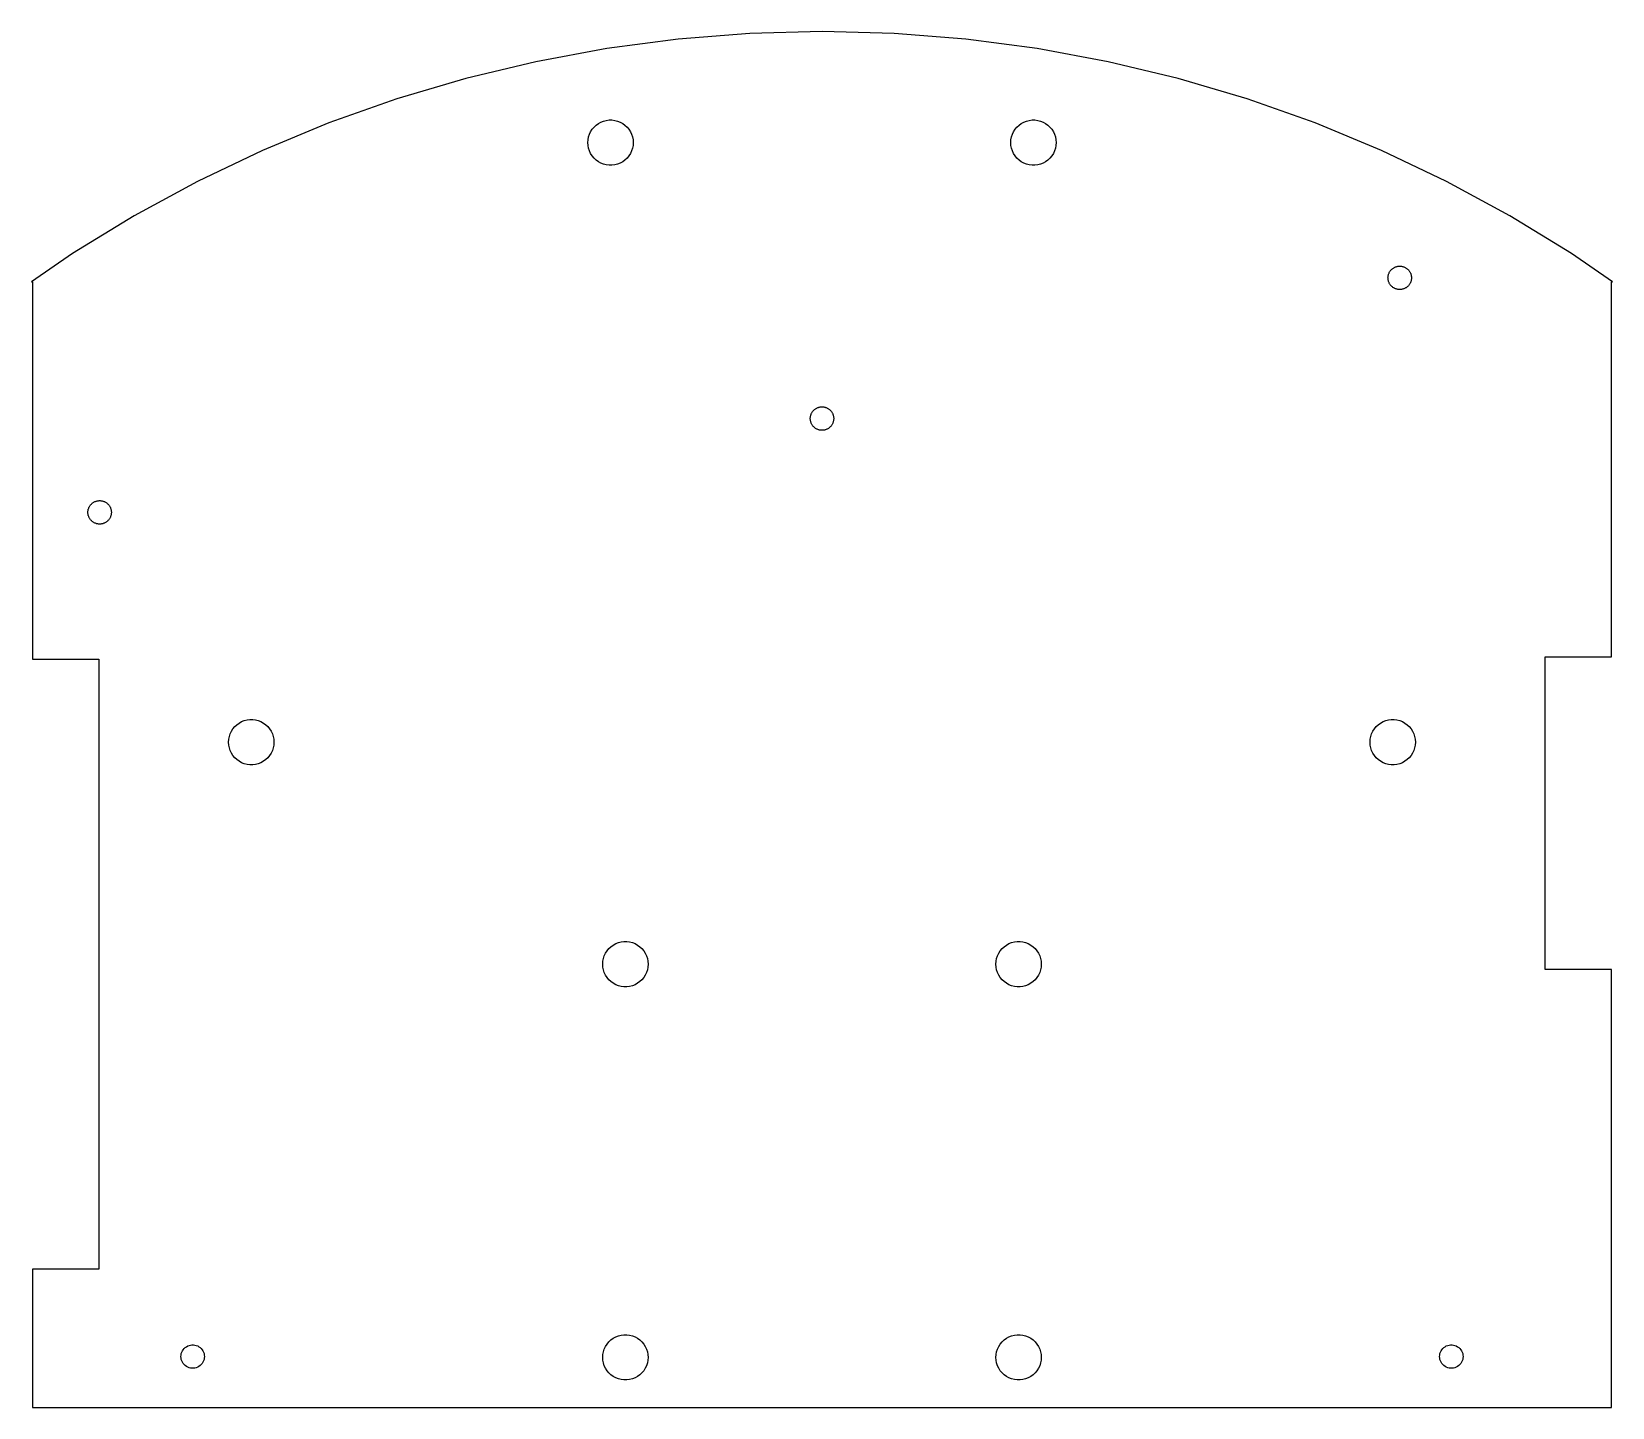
# Model space of a CAD drawing. Header units: metres. Extents: x -101 to 101, y 0 to 176.
import ezdxf

# ---------------------------------------------------------------- set-up
doc = ezdxf.new("R2010")
doc.units = ezdxf.units.M

msp = doc.modelspace()

# ---------------------------------------------------------------- linework, layer by layer
for p, q in [((0, 176), (-9.21112, 175.759)), ((9.21112, 175.759), (0, 176)), ((-18.397, 175.036), (-27.5325, 173.833)), ((-9.21112, 175.759), (-18.397, 175.036)), ((18.397, 175.036), (9.21112, 175.759)), ((27.5325, 173.833), (18.397, 175.036)), ((-36.5925, 172.154), (-45.5521, 170.003)), ((-27.5325, 173.833), (-36.5925, 172.154)), ((36.5925, 172.154), (27.5325, 173.833)), ((45.5521, 170.003), (36.5925, 172.154)), ((-45.5521, 170.003), (-54.387, 167.386)), ((54.387, 167.386), (45.5521, 170.003)), ((-54.387, 167.386), (-63.0728, 164.31)), ((63.0728, 164.31), (54.387, 167.386)), ((-63.0728, 164.31), (-71.5856, 160.784)), ((-29.164, 163.785), (-28.8985, 164.034)), ((-28.8985, 164.034), (-28.6039, 164.249)), ((-28.6039, 164.249), (-28.2848, 164.424)), ((-28.2848, 164.424), (-27.9461, 164.558)), ((-27.9461, 164.558), (-27.5934, 164.649)), ((-27.5934, 164.649), (-27.2321, 164.694)), ((-27.2321, 164.694), (-26.8679, 164.694)), ((-26.8679, 164.694), (-26.5066, 164.649)), ((-26.5066, 164.649), (-26.1538, 164.558)), ((-26.1538, 164.558), (-25.8152, 164.424)), ((-25.8152, 164.424), (-25.4961, 164.249)), ((-25.4961, 164.249), (-25.2015, 164.034)), ((-25.2015, 164.034), (-24.936, 163.785)), ((24.936, 163.785), (25.2015, 164.034)), ((25.2015, 164.034), (25.4961, 164.249)), ((25.4961, 164.249), (25.8152, 164.424)), ((25.8152, 164.424), (26.1538, 164.558)), ((26.1538, 164.558), (26.5066, 164.649)), ((26.5066, 164.649), (26.8679, 164.694)), ((26.8679, 164.694), (27.2321, 164.694)), ((27.2321, 164.694), (27.5934, 164.649)), ((27.5934, 164.649), (27.9461, 164.558)), ((27.9461, 164.558), (28.2848, 164.424)), ((28.2848, 164.424), (28.6039, 164.249)), ((28.6039, 164.249), (28.8985, 164.034)), ((28.8985, 164.034), (29.164, 163.785)), ((71.5856, 160.784), (63.0728, 164.31)), ((-29.95, 161.8), (-29.9271, 162.163)), ((-29.9271, 161.437), (-29.95, 161.8)), ((-29.9271, 162.163), (-29.8589, 162.521)), ((-29.8589, 162.521), (-29.7463, 162.868)), ((-29.7463, 162.868), (-29.5913, 163.197)), ((-29.5913, 163.197), (-29.3961, 163.505)), ((-29.3961, 163.505), (-29.164, 163.785)), ((-24.936, 163.785), (-24.7038, 163.505)), ((-24.7038, 163.505), (-24.5087, 163.197)), ((-24.5087, 163.197), (-24.3536, 162.868)), ((-24.3536, 162.868), (-24.2411, 162.521)), ((-24.2411, 162.521), (-24.1729, 162.163)), ((-24.1729, 162.163), (-24.15, 161.8)), ((-24.15, 161.8), (-24.1729, 161.437)), ((24.15, 161.8), (24.1729, 162.163)), ((24.1729, 161.437), (24.15, 161.8)), ((24.1729, 162.163), (24.2411, 162.521)), ((24.2411, 162.521), (24.3536, 162.868)), ((24.3536, 162.868), (24.5087, 163.197)), ((24.5087, 163.197), (24.7038, 163.505)), ((24.7038, 163.505), (24.936, 163.785)), ((29.164, 163.785), (29.3961, 163.505)), ((29.3961, 163.505), (29.5913, 163.197)), ((29.5913, 163.197), (29.7463, 162.868)), ((29.7463, 162.868), (29.8589, 162.521)), ((29.8589, 162.521), (29.9271, 162.163)), ((29.9271, 162.163), (29.95, 161.8)), ((29.95, 161.8), (29.9271, 161.437)), ((-71.5856, 160.784), (-79.9023, 156.817)), ((-29.8589, 161.079), (-29.9271, 161.437)), ((-29.7463, 160.732), (-29.8589, 161.079)), ((-29.5913, 160.403), (-29.7463, 160.732)), ((-29.3961, 160.095), (-29.5913, 160.403)), ((-29.164, 159.815), (-29.3961, 160.095)), ((-28.8985, 159.566), (-29.164, 159.815)), ((-24.936, 159.815), (-25.2015, 159.566)), ((-24.7038, 160.095), (-24.936, 159.815)), ((-24.5087, 160.403), (-24.7038, 160.095)), ((-24.3536, 160.732), (-24.5087, 160.403)), ((-24.2411, 161.079), (-24.3536, 160.732)), ((-24.1729, 161.437), (-24.2411, 161.079)), ((24.2411, 161.079), (24.1729, 161.437)), ((24.3536, 160.732), (24.2411, 161.079)), ((24.5087, 160.403), (24.3536, 160.732)), ((24.7038, 160.095), (24.5087, 160.403)), ((24.936, 159.815), (24.7038, 160.095)), ((25.2015, 159.566), (24.936, 159.815)), ((29.164, 159.815), (28.8985, 159.566)), ((29.3961, 160.095), (29.164, 159.815)), ((29.5913, 160.403), (29.3961, 160.095)), ((29.7463, 160.732), (29.5913, 160.403)), ((29.8589, 161.079), (29.7463, 160.732)), ((29.9271, 161.437), (29.8589, 161.079)), ((79.9023, 156.817), (71.5856, 160.784)), ((-28.6039, 159.351), (-28.8985, 159.566)), ((-28.2848, 159.176), (-28.6039, 159.351)), ((-27.9461, 159.042), (-28.2848, 159.176)), ((-27.5934, 158.951), (-27.9461, 159.042)), ((-27.2321, 158.906), (-27.5934, 158.951)), ((-26.8679, 158.906), (-27.2321, 158.906)), ((-26.5066, 158.951), (-26.8679, 158.906)), ((-26.1538, 159.042), (-26.5066, 158.951)), ((-25.8152, 159.176), (-26.1538, 159.042)), ((-25.4961, 159.351), (-25.8152, 159.176)), ((-25.2015, 159.566), (-25.4961, 159.351)), ((25.4961, 159.351), (25.2015, 159.566)), ((25.8152, 159.176), (25.4961, 159.351)), ((26.1538, 159.042), (25.8152, 159.176)), ((26.5066, 158.951), (26.1538, 159.042)), ((26.8679, 158.906), (26.5066, 158.951)), ((27.2321, 158.906), (26.8679, 158.906)), ((27.5934, 158.951), (27.2321, 158.906)), ((27.9461, 159.042), (27.5934, 158.951)), ((28.2848, 159.176), (27.9461, 159.042)), ((28.6039, 159.351), (28.2848, 159.176)), ((28.8985, 159.566), (28.6039, 159.351)), ((-79.9023, 156.817), (-88, 152.42)), ((88, 152.42), (79.9023, 156.817)), ((-88, 152.42), (-95.8565, 147.606)), ((95.8565, 147.606), (88, 152.42)), ((-95.8565, 147.606), (-101.103, 144)), ((72.8393, 145.561), (72.8963, 145.615)), ((72.8963, 145.615), (72.956, 145.666)), ((72.956, 145.666), (73.0183, 145.714)), ((73.0183, 145.714), (73.083, 145.758)), ((73.083, 145.758), (73.15, 145.799)), ((73.15, 145.799), (73.219, 145.837)), ((73.219, 145.837), (73.2899, 145.87)), ((73.2899, 145.87), (73.3624, 145.9)), ((73.3624, 145.9), (73.4365, 145.927)), ((73.4365, 145.927), (73.5118, 145.949)), ((73.5118, 145.949), (73.5881, 145.967)), ((73.5881, 145.967), (73.6653, 145.982)), ((73.6653, 145.982), (73.7432, 145.992)), ((73.7432, 145.992), (73.8215, 145.998)), ((73.8215, 145.998), (73.9, 146)), ((73.9, 146), (73.9785, 145.998)), ((73.9785, 145.998), (74.0568, 145.992)), ((74.0568, 145.992), (74.1346, 145.982)), ((74.1346, 145.982), (74.2119, 145.967)), ((74.2119, 145.967), (74.2882, 145.949)), ((74.2882, 145.949), (74.3635, 145.927)), ((74.3635, 145.927), (74.4375, 145.9)), ((74.4375, 145.9), (74.5101, 145.87)), ((74.5101, 145.87), (74.581, 145.837)), ((74.581, 145.837), (74.65, 145.799)), ((74.65, 145.799), (74.7169, 145.758)), ((74.7169, 145.758), (74.7817, 145.714)), ((74.7817, 145.714), (74.844, 145.666)), ((74.844, 145.666), (74.9037, 145.615)), ((74.9037, 145.615), (74.9606, 145.561)), ((101.103, 144), (95.8565, 147.606)), ((-101.103, 144), (-101, 144)), ((-101, 144), (-101, 95.7)), ((72.4, 144.5), (72.4021, 144.578)), ((72.4021, 144.421), (72.4, 144.5)), ((72.4021, 144.578), (72.4082, 144.657)), ((72.4082, 144.343), (72.4021, 144.421)), ((72.4082, 144.657), (72.4185, 144.735)), ((72.4185, 144.265), (72.4082, 144.343)), ((72.4185, 144.735), (72.4328, 144.812)), ((72.4328, 144.188), (72.4185, 144.265)), ((72.4328, 144.812), (72.4511, 144.888)), ((72.4511, 144.112), (72.4328, 144.188)), ((72.4511, 144.888), (72.4734, 144.964)), ((72.4734, 144.036), (72.4511, 144.112)), ((72.4734, 144.964), (72.4996, 145.038)), ((72.4996, 143.962), (72.4734, 144.036)), ((72.4996, 145.038), (72.5297, 145.11)), ((72.5297, 143.89), (72.4996, 143.962)), ((72.5297, 145.11), (72.5635, 145.181)), ((72.5635, 143.819), (72.5297, 143.89)), ((72.5635, 145.181), (72.601, 145.25)), ((72.601, 143.75), (72.5635, 143.819)), ((72.601, 145.25), (72.642, 145.317)), ((72.642, 143.683), (72.601, 143.75)), ((72.642, 145.317), (72.6865, 145.382)), ((72.6865, 143.618), (72.642, 143.683)), ((72.6865, 145.382), (72.7343, 145.444)), ((72.7343, 143.556), (72.6865, 143.618)), ((72.7343, 145.444), (72.7853, 145.504)), ((72.7853, 145.504), (72.8393, 145.561)), ((74.9606, 145.561), (75.0147, 145.504)), ((75.0147, 145.504), (75.0657, 145.444)), ((75.0657, 145.444), (75.1135, 145.382)), ((75.1135, 143.618), (75.0657, 143.556)), ((75.1135, 145.382), (75.158, 145.317)), ((75.158, 143.683), (75.1135, 143.618)), ((75.158, 145.317), (75.199, 145.25)), ((75.199, 143.75), (75.158, 143.683)), ((75.199, 145.25), (75.2365, 145.181)), ((75.2365, 143.819), (75.199, 143.75)), ((75.2365, 145.181), (75.2703, 145.11)), ((75.2703, 143.89), (75.2365, 143.819)), ((75.2703, 145.11), (75.3004, 145.038)), ((75.3004, 143.962), (75.2703, 143.89)), ((75.3004, 145.038), (75.3266, 144.964)), ((75.3266, 144.036), (75.3004, 143.962)), ((75.3266, 144.964), (75.3489, 144.888)), ((75.3489, 144.112), (75.3266, 144.036)), ((75.3489, 144.888), (75.3672, 144.812)), ((75.3672, 144.188), (75.3489, 144.112)), ((75.3672, 144.812), (75.3815, 144.735)), ((75.3815, 144.265), (75.3672, 144.188)), ((75.3815, 144.735), (75.3918, 144.657)), ((75.3918, 144.343), (75.3815, 144.265)), ((75.3918, 144.657), (75.3979, 144.578)), ((75.3979, 144.421), (75.3918, 144.343)), ((75.3979, 144.578), (75.4, 144.5)), ((75.4, 144.5), (75.3979, 144.421)), ((101, 96), (101, 144)), ((101, 144), (101.103, 144)), ((72.7853, 143.496), (72.7343, 143.556)), ((72.8393, 143.439), (72.7853, 143.496)), ((72.8963, 143.385), (72.8393, 143.439)), ((72.956, 143.334), (72.8963, 143.385)), ((73.0183, 143.286), (72.956, 143.334)), ((73.083, 143.242), (73.0183, 143.286)), ((73.15, 143.201), (73.083, 143.242)), ((73.219, 143.163), (73.15, 143.201)), ((73.2899, 143.13), (73.219, 143.163)), ((73.3624, 143.1), (73.2899, 143.13)), ((73.4365, 143.073), (73.3624, 143.1)), ((73.5118, 143.051), (73.4365, 143.073)), ((73.5881, 143.033), (73.5118, 143.051)), ((73.6653, 143.018), (73.5881, 143.033)), ((73.7432, 143.008), (73.6653, 143.018)), ((73.8215, 143.002), (73.7432, 143.008)), ((73.9, 143), (73.8215, 143.002)), ((73.9785, 143.002), (73.9, 143)), ((74.0568, 143.008), (73.9785, 143.002)), ((74.1346, 143.018), (74.0568, 143.008)), ((74.2119, 143.033), (74.1346, 143.018)), ((74.2882, 143.051), (74.2119, 143.033)), ((74.3635, 143.073), (74.2882, 143.051)), ((74.4375, 143.1), (74.3635, 143.073)), ((74.5101, 143.13), (74.4375, 143.1)), ((74.581, 143.163), (74.5101, 143.13)), ((74.65, 143.201), (74.581, 143.163)), ((74.7169, 143.242), (74.65, 143.201)), ((74.7817, 143.286), (74.7169, 143.242)), ((74.844, 143.334), (74.7817, 143.286)), ((74.9037, 143.385), (74.844, 143.334)), ((74.9606, 143.439), (74.9037, 143.385)), ((75.0147, 143.496), (74.9606, 143.439)), ((75.0657, 143.556), (75.0147, 143.496)), ((-1.21352, 127.382), (-1.16571, 127.444)), ((-1.16571, 127.444), (-1.11472, 127.504)), ((-1.11472, 127.504), (-1.06065, 127.561)), ((-1.06065, 127.561), (-1.00369, 127.615)), ((-1.00369, 127.615), (-0.94397, 127.666)), ((-0.94397, 127.666), (-0.881668, 127.714)), ((-0.881668, 127.714), (-0.816956, 127.758)), ((-0.816956, 127.758), (-0.75, 127.799)), ((-0.75, 127.799), (-0.680984, 127.837)), ((-0.680984, 127.837), (-0.610092, 127.87)), ((-0.610092, 127.87), (-0.537552, 127.9)), ((-0.537552, 127.9), (-0.463516, 127.927)), ((-0.463516, 127.927), (-0.388214, 127.949)), ((-0.388214, 127.949), (-0.311859, 127.967)), ((-0.311859, 127.967), (-0.23465, 127.982)), ((-0.23465, 127.982), (-0.156784, 127.992)), ((-0.156784, 127.992), (-0.078491, 127.998)), ((-0.078491, 127.998), (0, 128)), ((0, 128), (0.078491, 127.998)), ((0.078491, 127.998), (0.156784, 127.992)), ((0.156784, 127.992), (0.23465, 127.982)), ((0.23465, 127.982), (0.311859, 127.967)), ((0.311859, 127.967), (0.388214, 127.949)), ((0.388214, 127.949), (0.463516, 127.927)), ((0.463516, 127.927), (0.537552, 127.9)), ((0.537552, 127.9), (0.610092, 127.87)), ((0.610092, 127.87), (0.680984, 127.837)), ((0.680984, 127.837), (0.75, 127.799)), ((0.75, 127.799), (0.816956, 127.758)), ((0.816956, 127.758), (0.881668, 127.714)), ((0.881668, 127.714), (0.94397, 127.666)), ((0.94397, 127.666), (1.00369, 127.615)), ((1.00369, 127.615), (1.06065, 127.561)), ((1.06065, 127.561), (1.11472, 127.504)), ((1.11472, 127.504), (1.16571, 127.444)), ((1.16571, 127.444), (1.21352, 127.382)), ((-1.5, 126.5), (-1.49794, 126.578)), ((-1.49794, 126.421), (-1.5, 126.5)), ((-1.49794, 126.578), (-1.49178, 126.657)), ((-1.49178, 126.343), (-1.49794, 126.421)), ((-1.49178, 126.657), (-1.48152, 126.735)), ((-1.48152, 126.265), (-1.49178, 126.343)), ((-1.48152, 126.735), (-1.46721, 126.812)), ((-1.46721, 126.188), (-1.48152, 126.265)), ((-1.46721, 126.812), (-1.44888, 126.888)), ((-1.44888, 126.112), (-1.46721, 126.188)), ((-1.44888, 126.888), (-1.42657, 126.964)), ((-1.42657, 126.036), (-1.44888, 126.112)), ((-1.42657, 126.964), (-1.40036, 127.038)), ((-1.40036, 125.962), (-1.42657, 126.036)), ((-1.40036, 127.038), (-1.37032, 127.11)), ((-1.37032, 125.89), (-1.40036, 125.962)), ((-1.37032, 127.11), (-1.3365, 127.181)), ((-1.3365, 125.819), (-1.37032, 125.89)), ((-1.3365, 127.181), (-1.29903, 127.25)), ((-1.29903, 125.75), (-1.3365, 125.819)), ((-1.29903, 127.25), (-1.258, 127.317)), ((-1.258, 125.683), (-1.29903, 125.75)), ((-1.258, 127.317), (-1.21352, 127.382)), ((-1.21352, 125.618), (-1.258, 125.683)), ((-1.16571, 125.556), (-1.21352, 125.618)), ((-1.11472, 125.496), (-1.16571, 125.556)), ((-1.06065, 125.439), (-1.11472, 125.496)), ((-1.00369, 125.385), (-1.06065, 125.439)), ((-0.94397, 125.334), (-1.00369, 125.385)), ((1.00369, 125.385), (0.94397, 125.334)), ((1.06065, 125.439), (1.00369, 125.385)), ((1.11472, 125.496), (1.06065, 125.439)), ((1.16571, 125.556), (1.11472, 125.496)), ((1.21352, 125.618), (1.16571, 125.556)), ((1.21352, 127.382), (1.258, 127.317)), ((1.258, 125.683), (1.21352, 125.618)), ((1.258, 127.317), (1.29903, 127.25)), ((1.29903, 125.75), (1.258, 125.683)), ((1.29903, 127.25), (1.3365, 127.181)), ((1.3365, 125.819), (1.29903, 125.75)), ((1.3365, 127.181), (1.37032, 127.11)), ((1.37032, 125.89), (1.3365, 125.819)), ((1.37032, 127.11), (1.40036, 127.038)), ((1.40036, 125.962), (1.37032, 125.89)), ((1.40036, 127.038), (1.42657, 126.964)), ((1.42657, 126.036), (1.40036, 125.962)), ((1.42657, 126.964), (1.44888, 126.888)), ((1.44888, 126.112), (1.42657, 126.036)), ((1.44888, 126.888), (1.46721, 126.812)), ((1.46721, 126.188), (1.44888, 126.112)), ((1.46721, 126.812), (1.48152, 126.735)), ((1.48152, 126.265), (1.46721, 126.188)), ((1.48152, 126.735), (1.49178, 126.657)), ((1.49178, 126.343), (1.48152, 126.265)), ((1.49178, 126.657), (1.49794, 126.578)), ((1.49794, 126.421), (1.49178, 126.343)), ((1.49794, 126.578), (1.5, 126.5)), ((1.5, 126.5), (1.49794, 126.421)), ((-0.881668, 125.286), (-0.94397, 125.334)), ((-0.816956, 125.242), (-0.881668, 125.286)), ((-0.75, 125.201), (-0.816956, 125.242)), ((-0.680984, 125.163), (-0.75, 125.201)), ((-0.610092, 125.13), (-0.680984, 125.163)), ((-0.537552, 125.1), (-0.610092, 125.13)), ((-0.463516, 125.073), (-0.537552, 125.1)), ((-0.388214, 125.051), (-0.463516, 125.073)), ((-0.311859, 125.033), (-0.388214, 125.051)), ((-0.23465, 125.018), (-0.311859, 125.033)), ((-0.156784, 125.008), (-0.23465, 125.018)), ((-0.078491, 125.002), (-0.156784, 125.008)), ((0, 125), (-0.078491, 125.002)), ((0.078491, 125.002), (0, 125)), ((0.156784, 125.008), (0.078491, 125.002)), ((0.23465, 125.018), (0.156784, 125.008)), ((0.311859, 125.033), (0.23465, 125.018)), ((0.388214, 125.051), (0.311859, 125.033)), ((0.463516, 125.073), (0.388214, 125.051)), ((0.537552, 125.1), (0.463516, 125.073)), ((0.610092, 125.13), (0.537552, 125.1)), ((0.680984, 125.163), (0.610092, 125.13)), ((0.75, 125.201), (0.680984, 125.163)), ((0.816956, 125.242), (0.75, 125.201)), ((0.881668, 125.286), (0.816956, 125.242)), ((0.94397, 125.334), (0.881668, 125.286)), ((-93.699, 115.25), (-93.658, 115.317)), ((-93.658, 115.317), (-93.6135, 115.382)), ((-93.6135, 115.382), (-93.5657, 115.444)), ((-93.5657, 115.444), (-93.5147, 115.504)), ((-93.5147, 115.504), (-93.4606, 115.561)), ((-93.4606, 115.561), (-93.4037, 115.615)), ((-93.4037, 115.615), (-93.344, 115.666)), ((-93.344, 115.666), (-93.2817, 115.714)), ((-93.2817, 115.714), (-93.2169, 115.758)), ((-93.2169, 115.758), (-93.15, 115.799)), ((-93.15, 115.799), (-93.081, 115.837)), ((-93.081, 115.837), (-93.0101, 115.87)), ((-93.0101, 115.87), (-92.9375, 115.9)), ((-92.9375, 115.9), (-92.8635, 115.927)), ((-92.8635, 115.927), (-92.7882, 115.949)), ((-92.7882, 115.949), (-92.7119, 115.967)), ((-92.7119, 115.967), (-92.6346, 115.982)), ((-92.6346, 115.982), (-92.5568, 115.992)), ((-92.5568, 115.992), (-92.4785, 115.998)), ((-92.4785, 115.998), (-92.4, 116)), ((-92.4, 116), (-92.3215, 115.998)), ((-92.3215, 115.998), (-92.2432, 115.992)), ((-92.2432, 115.992), (-92.1653, 115.982)), ((-92.1653, 115.982), (-92.0881, 115.967)), ((-92.0881, 115.967), (-92.0118, 115.949)), ((-92.0118, 115.949), (-91.9365, 115.927)), ((-91.9365, 115.927), (-91.8624, 115.9)), ((-91.8624, 115.9), (-91.7899, 115.87)), ((-91.7899, 115.87), (-91.719, 115.837)), ((-91.719, 115.837), (-91.65, 115.799)), ((-91.65, 115.799), (-91.583, 115.758)), ((-91.583, 115.758), (-91.5183, 115.714)), ((-91.5183, 115.714), (-91.456, 115.666)), ((-91.456, 115.666), (-91.3963, 115.615)), ((-91.3963, 115.615), (-91.3393, 115.561)), ((-91.3393, 115.561), (-91.2853, 115.504)), ((-91.2853, 115.504), (-91.2343, 115.444)), ((-91.2343, 115.444), (-91.1865, 115.382)), ((-91.1865, 115.382), (-91.142, 115.317)), ((-91.142, 115.317), (-91.101, 115.25)), ((-93.9, 114.5), (-93.8979, 114.578)), ((-93.8979, 114.421), (-93.9, 114.5)), ((-93.8979, 114.578), (-93.8918, 114.657)), ((-93.8918, 114.343), (-93.8979, 114.421)), ((-93.8918, 114.657), (-93.8815, 114.735)), ((-93.8815, 114.265), (-93.8918, 114.343)), ((-93.8815, 114.735), (-93.8672, 114.812)), ((-93.8672, 114.188), (-93.8815, 114.265)), ((-93.8672, 114.812), (-93.8489, 114.888)), ((-93.8489, 114.112), (-93.8672, 114.188)), ((-93.8489, 114.888), (-93.8266, 114.964)), ((-93.8266, 114.036), (-93.8489, 114.112)), ((-93.8266, 114.964), (-93.8004, 115.038)), ((-93.8004, 113.962), (-93.8266, 114.036)), ((-93.8004, 115.038), (-93.7703, 115.11)), ((-93.7703, 113.89), (-93.8004, 113.962)), ((-93.7703, 115.11), (-93.7365, 115.181)), ((-93.7365, 113.819), (-93.7703, 113.89)), ((-93.7365, 115.181), (-93.699, 115.25)), ((-93.699, 113.75), (-93.7365, 113.819)), ((-93.658, 113.683), (-93.699, 113.75)), ((-93.6135, 113.618), (-93.658, 113.683)), ((-93.5657, 113.556), (-93.6135, 113.618)), ((-93.5147, 113.496), (-93.5657, 113.556)), ((-93.4606, 113.439), (-93.5147, 113.496)), ((-93.4037, 113.385), (-93.4606, 113.439)), ((-93.344, 113.334), (-93.4037, 113.385)), ((-93.2817, 113.286), (-93.344, 113.334)), ((-93.2169, 113.242), (-93.2817, 113.286)), ((-93.15, 113.201), (-93.2169, 113.242)), ((-91.583, 113.242), (-91.65, 113.201)), ((-91.5183, 113.286), (-91.583, 113.242)), ((-91.456, 113.334), (-91.5183, 113.286)), ((-91.3963, 113.385), (-91.456, 113.334)), ((-91.3393, 113.439), (-91.3963, 113.385)), ((-91.2853, 113.496), (-91.3393, 113.439)), ((-91.2343, 113.556), (-91.2853, 113.496)), ((-91.1865, 113.618), (-91.2343, 113.556)), ((-91.142, 113.683), (-91.1865, 113.618)), ((-91.101, 113.75), (-91.142, 113.683)), ((-91.101, 115.25), (-91.0635, 115.181)), ((-91.0635, 113.819), (-91.101, 113.75)), ((-91.0635, 115.181), (-91.0297, 115.11)), ((-91.0297, 113.89), (-91.0635, 113.819)), ((-91.0297, 115.11), (-90.9996, 115.038)), ((-90.9996, 113.962), (-91.0297, 113.89)), ((-90.9996, 115.038), (-90.9734, 114.964)), ((-90.9734, 114.036), (-90.9996, 113.962)), ((-90.9734, 114.964), (-90.9511, 114.888)), ((-90.9511, 114.112), (-90.9734, 114.036)), ((-90.9511, 114.888), (-90.9328, 114.812)), ((-90.9328, 114.188), (-90.9511, 114.112)), ((-90.9328, 114.812), (-90.9185, 114.735)), ((-90.9185, 114.265), (-90.9328, 114.188)), ((-90.9185, 114.735), (-90.9082, 114.657)), ((-90.9082, 114.343), (-90.9185, 114.265)), ((-90.9082, 114.657), (-90.9021, 114.578)), ((-90.9021, 114.421), (-90.9082, 114.343)), ((-90.9021, 114.578), (-90.9, 114.5)), ((-90.9, 114.5), (-90.9021, 114.421)), ((-93.081, 113.163), (-93.15, 113.201)), ((-93.0101, 113.13), (-93.081, 113.163)), ((-92.9375, 113.1), (-93.0101, 113.13)), ((-92.8635, 113.073), (-92.9375, 113.1)), ((-92.7882, 113.051), (-92.8635, 113.073)), ((-92.7119, 113.033), (-92.7882, 113.051)), ((-92.6346, 113.018), (-92.7119, 113.033)), ((-92.5568, 113.008), (-92.6346, 113.018)), ((-92.4785, 113.002), (-92.5568, 113.008)), ((-92.4, 113), (-92.4785, 113.002)), ((-92.3215, 113.002), (-92.4, 113)), ((-92.2432, 113.008), (-92.3215, 113.002)), ((-92.1653, 113.018), (-92.2432, 113.008)), ((-92.0881, 113.033), (-92.1653, 113.018)), ((-92.0118, 113.051), (-92.0881, 113.033)), ((-91.9365, 113.073), (-92.0118, 113.051)), ((-91.8624, 113.1), (-91.9365, 113.073)), ((-91.7899, 113.13), (-91.8624, 113.1)), ((-91.719, 113.163), (-91.7899, 113.13)), ((-91.65, 113.201), (-91.719, 113.163)), ((-101, 95.7), (-92.495, 95.7)), ((-92.495, 95.7), (-92.495, 17.7)), ((92.495, 56), (92.495, 96)), ((92.495, 96), (101, 96)), ((-75.3461, 86.8046), (-75.114, 87.0852)), ((-75.114, 87.0852), (-74.8485, 87.3345)), ((-74.8485, 87.3345), (-74.5539, 87.5485)), ((-74.5539, 87.5485), (-74.2348, 87.724)), ((-74.2348, 87.724), (-73.8961, 87.8581)), ((-73.8961, 87.8581), (-73.5434, 87.9486)), ((-73.5434, 87.9486), (-73.1821, 87.9943)), ((-73.1821, 87.9943), (-72.8179, 87.9943)), ((-72.8179, 87.9943), (-72.4566, 87.9486)), ((-72.4566, 87.9486), (-72.1038, 87.8581)), ((-72.1038, 87.8581), (-71.7652, 87.724)), ((-71.7652, 87.724), (-71.4461, 87.5485)), ((-71.4461, 87.5485), (-71.1515, 87.3345)), ((-71.1515, 87.3345), (-70.886, 87.0852)), ((-70.886, 87.0852), (-70.6538, 86.8046)), ((70.6538, 86.8046), (70.886, 87.0852)), ((70.886, 87.0852), (71.1515, 87.3345)), ((71.1515, 87.3345), (71.4461, 87.5485)), ((71.4461, 87.5485), (71.7652, 87.724)), ((71.7652, 87.724), (72.1038, 87.8581)), ((72.1038, 87.8581), (72.4566, 87.9486)), ((72.4566, 87.9486), (72.8179, 87.9943)), ((72.8179, 87.9943), (73.1821, 87.9943)), ((73.1821, 87.9943), (73.5434, 87.9486)), ((73.5434, 87.9486), (73.8961, 87.8581)), ((73.8961, 87.8581), (74.2348, 87.724)), ((74.2348, 87.724), (74.5539, 87.5485)), ((74.5539, 87.5485), (74.8485, 87.3345)), ((74.8485, 87.3345), (75.114, 87.0852)), ((75.114, 87.0852), (75.3461, 86.8046)), ((-75.9, 85.1), (-75.8771, 85.4635)), ((-75.8771, 84.7365), (-75.9, 85.1)), ((-75.8771, 85.4635), (-75.8089, 85.8212)), ((-75.8089, 85.8212), (-75.6964, 86.1676)), ((-75.6964, 86.1676), (-75.5413, 86.4971)), ((-75.5413, 86.4971), (-75.3461, 86.8046)), ((-70.6538, 86.8046), (-70.4587, 86.4971)), ((-70.4587, 86.4971), (-70.3036, 86.1676)), ((-70.3036, 86.1676), (-70.1911, 85.8212)), ((-70.1911, 85.8212), (-70.1229, 85.4635)), ((-70.1229, 85.4635), (-70.1, 85.1)), ((-70.1, 85.1), (-70.1229, 84.7365)), ((70.1, 85.1), (70.1229, 85.4635)), ((70.1229, 84.7365), (70.1, 85.1)), ((70.1229, 85.4635), (70.1911, 85.8212)), ((70.1911, 85.8212), (70.3036, 86.1676)), ((70.3036, 86.1676), (70.4587, 86.4971)), ((70.4587, 86.4971), (70.6538, 86.8046)), ((75.3461, 86.8046), (75.5413, 86.4971)), ((75.5413, 86.4971), (75.6964, 86.1676)), ((75.6964, 86.1676), (75.8089, 85.8212)), ((75.8089, 85.8212), (75.8771, 85.4635)), ((75.8771, 85.4635), (75.9, 85.1)), ((75.9, 85.1), (75.8771, 84.7365)), ((-75.8089, 84.3788), (-75.8771, 84.7365)), ((-75.6964, 84.0324), (-75.8089, 84.3788)), ((-75.5413, 83.7029), (-75.6964, 84.0324)), ((-75.3461, 83.3954), (-75.5413, 83.7029)), ((-75.114, 83.1148), (-75.3461, 83.3954)), ((-74.8485, 82.8655), (-75.114, 83.1148)), ((-70.886, 83.1148), (-71.1515, 82.8655)), ((-70.6538, 83.3954), (-70.886, 83.1148)), ((-70.4587, 83.7029), (-70.6538, 83.3954)), ((-70.3036, 84.0324), (-70.4587, 83.7029)), ((-70.1911, 84.3788), (-70.3036, 84.0324)), ((-70.1229, 84.7365), (-70.1911, 84.3788)), ((70.1911, 84.3788), (70.1229, 84.7365)), ((70.3036, 84.0324), (70.1911, 84.3788)), ((70.4587, 83.7029), (70.3036, 84.0324)), ((70.6538, 83.3954), (70.4587, 83.7029)), ((70.886, 83.1148), (70.6538, 83.3954)), ((71.1515, 82.8655), (70.886, 83.1148)), ((75.114, 83.1148), (74.8485, 82.8655)), ((75.3461, 83.3954), (75.114, 83.1148)), ((75.5413, 83.7029), (75.3461, 83.3954)), ((75.6964, 84.0324), (75.5413, 83.7029)), ((75.8089, 84.3788), (75.6964, 84.0324)), ((75.8771, 84.7365), (75.8089, 84.3788)), ((-74.5539, 82.6514), (-74.8485, 82.8655)), ((-74.2348, 82.476), (-74.5539, 82.6514)), ((-73.8961, 82.3419), (-74.2348, 82.476)), ((-73.5434, 82.2514), (-73.8961, 82.3419)), ((-73.1821, 82.2057), (-73.5434, 82.2514)), ((-72.8179, 82.2057), (-73.1821, 82.2057)), ((-72.4566, 82.2514), (-72.8179, 82.2057)), ((-72.1038, 82.3419), (-72.4566, 82.2514)), ((-71.7652, 82.476), (-72.1038, 82.3419)), ((-71.4461, 82.6514), (-71.7652, 82.476)), ((-71.1515, 82.8655), (-71.4461, 82.6514)), ((71.4461, 82.6514), (71.1515, 82.8655)), ((71.7652, 82.476), (71.4461, 82.6514)), ((72.1038, 82.3419), (71.7652, 82.476)), ((72.4566, 82.2514), (72.1038, 82.3419)), ((72.8179, 82.2057), (72.4566, 82.2514)), ((73.1821, 82.2057), (72.8179, 82.2057)), ((73.5434, 82.2514), (73.1821, 82.2057)), ((73.8961, 82.3419), (73.5434, 82.2514)), ((74.2348, 82.476), (73.8961, 82.3419)), ((74.5539, 82.6514), (74.2348, 82.476)), ((74.8485, 82.8655), (74.5539, 82.6514)), ((-27.4961, 58.4046), (-27.264, 58.6852)), ((-27.264, 58.6852), (-26.9985, 58.9345)), ((-26.9985, 58.9345), (-26.7039, 59.1485)), ((-26.7039, 59.1485), (-26.3848, 59.324)), ((-26.3848, 59.324), (-26.0461, 59.458)), ((-26.0461, 59.458), (-25.6934, 59.5486)), ((-25.6934, 59.5486), (-25.3321, 59.5943)), ((-25.3321, 59.5943), (-24.9679, 59.5943)), ((-24.9679, 59.5943), (-24.6066, 59.5486)), ((-24.6066, 59.5486), (-24.2538, 59.458)), ((-24.2538, 59.458), (-23.9152, 59.324)), ((-23.9152, 59.324), (-23.5961, 59.1485)), ((-23.5961, 59.1485), (-23.3015, 58.9345)), ((-23.3015, 58.9345), (-23.036, 58.6852)), ((-23.036, 58.6852), (-22.8038, 58.4046)), ((22.8038, 58.4046), (23.036, 58.6852)), ((23.036, 58.6852), (23.3015, 58.9345)), ((23.3015, 58.9345), (23.5961, 59.1485)), ((23.5961, 59.1485), (23.9152, 59.324)), ((23.9152, 59.324), (24.2538, 59.458)), ((24.2538, 59.458), (24.6066, 59.5486)), ((24.6066, 59.5486), (24.9679, 59.5943)), ((24.9679, 59.5943), (25.3321, 59.5943)), ((25.3321, 59.5943), (25.6934, 59.5486)), ((25.6934, 59.5486), (26.0461, 59.458)), ((26.0461, 59.458), (26.3848, 59.324)), ((26.3848, 59.324), (26.7039, 59.1485)), ((26.7039, 59.1485), (26.9985, 58.9345)), ((26.9985, 58.9345), (27.264, 58.6852)), ((27.264, 58.6852), (27.4961, 58.4046)), ((-28.05, 56.7), (-28.0271, 57.0634)), ((-28.0271, 56.3365), (-28.05, 56.7)), ((-28.0271, 57.0634), (-27.9589, 57.4212)), ((-27.9589, 57.4212), (-27.8463, 57.7675)), ((-27.8463, 57.7675), (-27.6913, 58.0971)), ((-27.6913, 58.0971), (-27.4961, 58.4046)), ((-22.8038, 58.4046), (-22.6087, 58.0971)), ((-22.6087, 58.0971), (-22.4536, 57.7675)), ((-22.4536, 57.7675), (-22.3411, 57.4212)), ((-22.3411, 57.4212), (-22.2729, 57.0634)), ((-22.2729, 57.0634), (-22.25, 56.7)), ((-22.25, 56.7), (-22.2729, 56.3365)), ((22.25, 56.7), (22.2729, 57.0634)), ((22.2729, 56.3365), (22.25, 56.7)), ((22.2729, 57.0634), (22.3411, 57.4212)), ((22.3411, 57.4212), (22.4536, 57.7675)), ((22.4536, 57.7675), (22.6087, 58.0971)), ((22.6087, 58.0971), (22.8038, 58.4046)), ((27.4961, 58.4046), (27.6913, 58.0971)), ((27.6913, 58.0971), (27.8463, 57.7675)), ((27.8463, 57.7675), (27.9589, 57.4212)), ((27.9589, 57.4212), (28.0271, 57.0634)), ((28.0271, 57.0634), (28.05, 56.7)), ((28.05, 56.7), (28.0271, 56.3365)), ((-27.9589, 55.9788), (-28.0271, 56.3365)), ((-27.8463, 55.6324), (-27.9589, 55.9788)), ((-27.6913, 55.3029), (-27.8463, 55.6324)), ((-27.4961, 54.9954), (-27.6913, 55.3029)), ((-27.264, 54.7148), (-27.4961, 54.9954)), ((-26.9985, 54.4655), (-27.264, 54.7148)), ((-23.036, 54.7148), (-23.3015, 54.4655)), ((-22.8038, 54.9954), (-23.036, 54.7148)), ((-22.6087, 55.3029), (-22.8038, 54.9954)), ((-22.4536, 55.6324), (-22.6087, 55.3029)), ((-22.3411, 55.9788), (-22.4536, 55.6324)), ((-22.2729, 56.3365), (-22.3411, 55.9788)), ((22.3411, 55.9788), (22.2729, 56.3365)), ((22.4536, 55.6324), (22.3411, 55.9788)), ((22.6087, 55.3029), (22.4536, 55.6324)), ((22.8038, 54.9954), (22.6087, 55.3029)), ((23.036, 54.7148), (22.8038, 54.9954)), ((23.3015, 54.4655), (23.036, 54.7148)), ((27.264, 54.7148), (26.9985, 54.4655)), ((27.4961, 54.9954), (27.264, 54.7148)), ((27.6913, 55.3029), (27.4961, 54.9954)), ((27.8463, 55.6324), (27.6913, 55.3029)), ((27.9589, 55.9788), (27.8463, 55.6324)), ((28.0271, 56.3365), (27.9589, 55.9788)), ((101, 56), (92.495, 56)), ((101, 0), (101, 56)), ((-26.7039, 54.2514), (-26.9985, 54.4655)), ((-26.3848, 54.076), (-26.7039, 54.2514)), ((-26.0461, 53.9419), (-26.3848, 54.076)), ((-25.6934, 53.8513), (-26.0461, 53.9419)), ((-25.3321, 53.8057), (-25.6934, 53.8513)), ((-24.9679, 53.8057), (-25.3321, 53.8057)), ((-24.6066, 53.8513), (-24.9679, 53.8057)), ((-24.2538, 53.9419), (-24.6066, 53.8513)), ((-23.9152, 54.076), (-24.2538, 53.9419)), ((-23.5961, 54.2514), (-23.9152, 54.076)), ((-23.3015, 54.4655), (-23.5961, 54.2514)), ((23.5961, 54.2514), (23.3015, 54.4655)), ((23.9152, 54.076), (23.5961, 54.2514)), ((24.2538, 53.9419), (23.9152, 54.076)), ((24.6066, 53.8513), (24.2538, 53.9419)), ((24.9679, 53.8057), (24.6066, 53.8513)), ((25.3321, 53.8057), (24.9679, 53.8057)), ((25.6934, 53.8513), (25.3321, 53.8057)), ((26.0461, 53.9419), (25.6934, 53.8513)), ((26.3848, 54.076), (26.0461, 53.9419)), ((26.7039, 54.2514), (26.3848, 54.076)), ((26.9985, 54.4655), (26.7039, 54.2514)), ((-92.495, 17.7), (-101, 17.7)), ((-101, 17.7), (-101, 0)), ((-27.6913, 7.79709), (-27.4961, 8.10457)), ((-27.4961, 8.10457), (-27.264, 8.38518)), ((-27.264, 8.38518), (-26.9985, 8.63449)), ((-26.9985, 8.63449), (-26.7039, 8.84854)), ((-26.7039, 8.84854), (-26.3848, 9.02399)), ((-26.3848, 9.02399), (-26.0461, 9.15807)), ((-26.0461, 9.15807), (-25.6934, 9.24863)), ((-25.6934, 9.24863), (-25.3321, 9.29427)), ((-25.3321, 9.29427), (-24.9679, 9.29427)), ((-24.9679, 9.29427), (-24.6066, 9.24863)), ((-24.6066, 9.24863), (-24.2538, 9.15807)), ((-24.2538, 9.15807), (-23.9152, 9.02399)), ((-23.9152, 9.02399), (-23.5961, 8.84854)), ((-23.5961, 8.84854), (-23.3015, 8.63449)), ((-23.3015, 8.63449), (-23.036, 8.38518)), ((-23.036, 8.38518), (-22.8038, 8.10457)), ((-22.8038, 8.10457), (-22.6087, 7.79709)), ((22.6087, 7.79709), (22.8038, 8.10457)), ((22.8038, 8.10457), (23.036, 8.38518)), ((23.036, 8.38518), (23.3015, 8.63449)), ((23.3015, 8.63449), (23.5961, 8.84854)), ((23.5961, 8.84854), (23.9152, 9.02399)), ((23.9152, 9.02399), (24.2538, 9.15807)), ((24.2538, 9.15807), (24.6066, 9.24863)), ((24.6066, 9.24863), (24.9679, 9.29427)), ((24.9679, 9.29427), (25.3321, 9.29427)), ((25.3321, 9.29427), (25.6934, 9.24863)), ((25.6934, 9.24863), (26.0461, 9.15807)), ((26.0461, 9.15807), (26.3848, 9.02399)), ((26.3848, 9.02399), (26.7039, 8.84854)), ((26.7039, 8.84854), (26.9985, 8.63449)), ((26.9985, 8.63449), (27.264, 8.38518)), ((27.264, 8.38518), (27.4961, 8.10457)), ((27.4961, 8.10457), (27.6913, 7.79709)), ((-82, 6.5), (-81.9882, 6.68799)), ((-81.9882, 6.312), (-82, 6.5)), ((-81.9882, 6.68799), (-81.9529, 6.87303)), ((-81.9529, 6.12695), (-81.9882, 6.312)), ((-81.9529, 6.87303), (-81.8947, 7.05219)), ((-81.8947, 5.9478), (-81.9529, 6.12695)), ((-81.8947, 7.05219), (-81.8145, 7.22263)), ((-81.8145, 7.22263), (-81.7135, 7.38167)), ((-81.7135, 7.38167), (-81.5934, 7.52681)), ((-81.5934, 7.52681), (-81.4561, 7.65576)), ((-81.4561, 7.65576), (-81.3037, 7.76648)), ((-81.3037, 7.76648), (-81.1387, 7.85724)), ((-81.1387, 7.85724), (-80.9635, 7.92657)), ((-80.9635, 7.92657), (-80.7811, 7.97342)), ((-80.7811, 7.97342), (-80.5942, 7.99704)), ((-80.5942, 7.99704), (-80.4058, 7.99704)), ((-80.4058, 7.99704), (-80.2189, 7.97342)), ((-80.2189, 7.97342), (-80.0365, 7.92657)), ((-80.0365, 7.92657), (-79.8613, 7.85724)), ((-79.8613, 7.85724), (-79.6963, 7.76648)), ((-79.6963, 7.76648), (-79.5439, 7.65576)), ((-79.5439, 7.65576), (-79.4065, 7.52681)), ((-79.4065, 7.52681), (-79.2865, 7.38167)), ((-79.2865, 7.38167), (-79.1855, 7.22263)), ((-79.1855, 7.22263), (-79.1053, 7.05219)), ((-79.1053, 7.05219), (-79.0471, 6.87303)), ((-79.0471, 6.12695), (-79.1053, 5.9478)), ((-79.0471, 6.87303), (-79.0118, 6.68799)), ((-79.0118, 6.312), (-79.0471, 6.12695)), ((-79.0118, 6.68799), (-79, 6.5)), ((-79, 6.5), (-79.0118, 6.312)), ((-28.05, 6.39999), (-28.0271, 6.76346)), ((-28.0271, 6.03653), (-28.05, 6.39999)), ((-28.0271, 6.76346), (-27.9589, 7.1212)), ((-27.9589, 7.1212), (-27.8463, 7.46756)), ((-27.8463, 7.46756), (-27.6913, 7.79709)), ((-22.6087, 7.79709), (-22.4536, 7.46756)), ((-22.4536, 7.46756), (-22.3411, 7.1212)), ((-22.3411, 7.1212), (-22.2729, 6.76346)), ((-22.2729, 6.76346), (-22.25, 6.39999)), ((-22.25, 6.39999), (-22.2729, 6.03653)), ((22.25, 6.39999), (22.2729, 6.76346)), ((22.2729, 6.03653), (22.25, 6.39999)), ((22.2729, 6.76346), (22.3411, 7.1212)), ((22.3411, 7.1212), (22.4536, 7.46756)), ((22.4536, 7.46756), (22.6087, 7.79709)), ((27.6913, 7.79709), (27.8463, 7.46756)), ((27.8463, 7.46756), (27.9589, 7.1212)), ((27.9589, 7.1212), (28.0271, 6.76346)), ((28.0271, 6.76346), (28.05, 6.39999)), ((28.05, 6.39999), (28.0271, 6.03653)), ((79, 6.5), (79.0118, 6.68799)), ((79.0118, 6.312), (79, 6.5)), ((79.0118, 6.68799), (79.0471, 6.87303)), ((79.0471, 6.12695), (79.0118, 6.312)), ((79.0471, 6.87303), (79.1053, 7.05219)), ((79.1053, 5.9478), (79.0471, 6.12695)), ((79.1053, 7.05219), (79.1855, 7.22263)), ((79.1855, 7.22263), (79.2865, 7.38167)), ((79.2865, 7.38167), (79.4065, 7.52681)), ((79.4065, 7.52681), (79.5439, 7.65576)), ((79.5439, 7.65576), (79.6963, 7.76648)), ((79.6963, 7.76648), (79.8613, 7.85724)), ((79.8613, 7.85724), (80.0365, 7.92657)), ((80.0365, 7.92657), (80.2189, 7.97342)), ((80.2189, 7.97342), (80.4058, 7.99704)), ((80.4058, 7.99704), (80.5942, 7.99704)), ((80.5942, 7.99704), (80.7811, 7.97342)), ((80.7811, 7.97342), (80.9635, 7.92657)), ((80.9635, 7.92657), (81.1387, 7.85724)), ((81.1387, 7.85724), (81.3037, 7.76648)), ((81.3037, 7.76648), (81.4561, 7.65576)), ((81.4561, 7.65576), (81.5934, 7.52681)), ((81.5934, 7.52681), (81.7135, 7.38167)), ((81.7135, 7.38167), (81.8145, 7.22263)), ((81.8145, 7.22263), (81.8947, 7.05219)), ((81.8947, 7.05219), (81.9529, 6.87303)), ((81.9529, 6.12695), (81.8947, 5.9478)), ((81.9529, 6.87303), (81.9882, 6.68799)), ((81.9882, 6.312), (81.9529, 6.12695)), ((81.9882, 6.68799), (82, 6.5)), ((82, 6.5), (81.9882, 6.312)), ((-81.8145, 5.77736), (-81.8947, 5.9478)), ((-81.7135, 5.61832), (-81.8145, 5.77736)), ((-81.5934, 5.47318), (-81.7135, 5.61832)), ((-81.4561, 5.34422), (-81.5934, 5.47318)), ((-81.3037, 5.23351), (-81.4561, 5.34422)), ((-81.1387, 5.14275), (-81.3037, 5.23351)), ((-80.9635, 5.07341), (-81.1387, 5.14275)), ((-80.7811, 5.02657), (-80.9635, 5.07341)), ((-80.5942, 5.00294), (-80.7811, 5.02657)), ((-80.4058, 5.00294), (-80.5942, 5.00294)), ((-80.2189, 5.02657), (-80.4058, 5.00294)), ((-80.0365, 5.07341), (-80.2189, 5.02657)), ((-79.8613, 5.14275), (-80.0365, 5.07341)), ((-79.6963, 5.23351), (-79.8613, 5.14275)), ((-79.5439, 5.34422), (-79.6963, 5.23351)), ((-79.4065, 5.47318), (-79.5439, 5.34422)), ((-79.2865, 5.61832), (-79.4065, 5.47318)), ((-79.1855, 5.77736), (-79.2865, 5.61832)), ((-79.1053, 5.9478), (-79.1855, 5.77736)), ((-27.9589, 5.67879), (-28.0271, 6.03653)), ((-27.8463, 5.33243), (-27.9589, 5.67879)), ((-27.6913, 5.00291), (-27.8463, 5.33243)), ((-27.4961, 4.69542), (-27.6913, 5.00291)), ((-27.264, 4.41481), (-27.4961, 4.69542)), ((-26.9985, 4.16551), (-27.264, 4.41481)), ((-26.7039, 3.95145), (-26.9985, 4.16551)), ((-23.3015, 4.16551), (-23.5961, 3.95145)), ((-23.036, 4.41481), (-23.3015, 4.16551)), ((-22.8038, 4.69542), (-23.036, 4.41481)), ((-22.6087, 5.00291), (-22.8038, 4.69542)), ((-22.4536, 5.33243), (-22.6087, 5.00291)), ((-22.3411, 5.67879), (-22.4536, 5.33243)), ((-22.2729, 6.03653), (-22.3411, 5.67879)), ((22.3411, 5.67879), (22.2729, 6.03653)), ((22.4536, 5.33243), (22.3411, 5.67879)), ((22.6087, 5.00291), (22.4536, 5.33243)), ((22.8038, 4.69542), (22.6087, 5.00291)), ((23.036, 4.41481), (22.8038, 4.69542)), ((23.3015, 4.16551), (23.036, 4.41481)), ((23.5961, 3.95145), (23.3015, 4.16551)), ((26.9985, 4.16551), (26.7039, 3.95145)), ((27.264, 4.41481), (26.9985, 4.16551)), ((27.4961, 4.69542), (27.264, 4.41481)), ((27.6913, 5.00291), (27.4961, 4.69542)), ((27.8463, 5.33243), (27.6913, 5.00291)), ((27.9589, 5.67879), (27.8463, 5.33243)), ((28.0271, 6.03653), (27.9589, 5.67879)), ((79.1855, 5.77736), (79.1053, 5.9478)), ((79.2865, 5.61832), (79.1855, 5.77736)), ((79.4065, 5.47318), (79.2865, 5.61832)), ((79.5439, 5.34422), (79.4065, 5.47318)), ((79.6963, 5.23351), (79.5439, 5.34422)), ((79.8613, 5.14275), (79.6963, 5.23351)), ((80.0365, 5.07341), (79.8613, 5.14275)), ((80.2189, 5.02657), (80.0365, 5.07341)), ((80.4058, 5.00294), (80.2189, 5.02657)), ((80.5942, 5.00294), (80.4058, 5.00294)), ((80.7811, 5.02657), (80.5942, 5.00294)), ((80.9635, 5.07341), (80.7811, 5.02657)), ((81.1387, 5.14275), (80.9635, 5.07341)), ((81.3037, 5.23351), (81.1387, 5.14275)), ((81.4561, 5.34422), (81.3037, 5.23351)), ((81.5934, 5.47318), (81.4561, 5.34422)), ((81.7135, 5.61832), (81.5934, 5.47318)), ((81.8145, 5.77736), (81.7135, 5.61832)), ((81.8947, 5.9478), (81.8145, 5.77736)), ((-26.3848, 3.776), (-26.7039, 3.95145)), ((-26.0461, 3.64194), (-26.3848, 3.776)), ((-25.6934, 3.55136), (-26.0461, 3.64194)), ((-25.3321, 3.50572), (-25.6934, 3.55136)), ((-24.9679, 3.50572), (-25.3321, 3.50572)), ((-24.6066, 3.55136), (-24.9679, 3.50572)), ((-24.2538, 3.64194), (-24.6066, 3.55136)), ((-23.9152, 3.776), (-24.2538, 3.64194)), ((-23.5961, 3.95145), (-23.9152, 3.776)), ((23.9152, 3.776), (23.5961, 3.95145)), ((24.2538, 3.64194), (23.9152, 3.776)), ((24.6066, 3.55136), (24.2538, 3.64194)), ((24.9679, 3.50572), (24.6066, 3.55136)), ((25.3321, 3.50572), (24.9679, 3.50572)), ((25.6934, 3.55136), (25.3321, 3.50572)), ((26.0461, 3.64194), (25.6934, 3.55136)), ((26.3848, 3.776), (26.0461, 3.64194)), ((26.7039, 3.95145), (26.3848, 3.776)), ((-101, 0), (101, 0))]:
    msp.add_line(p, q)

doc.saveas('drawing.dxf')
